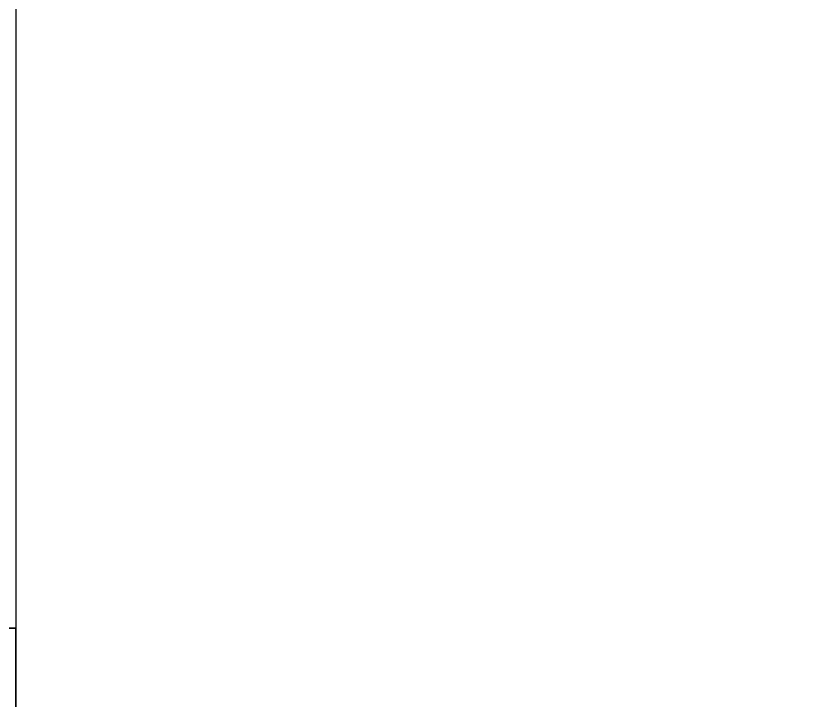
# Model space of a CAD drawing. Header units: millimetres. Extents: x 2258 to 5600, y 711 to 2563.
# Drawn here: x 5011.23 to 5018.96, y 1234.44 to 1241.2 of the extents above; entities that cross this region are included whole.
import ezdxf

# ---------------------------------------------------------------- set-up
doc = ezdxf.new("R2010")
doc.units = ezdxf.units.MM
doc.layers.add('HAT', color=8, linetype='Continuous', lineweight=18)
doc.layers.add('PQI-ST-COLM', color=34, linetype='Continuous', lineweight=40)

msp = doc.modelspace()

# ---------------------------------------------------------------- linework, layer by layer
at = {"layer": 'HAT', "color": 18, "lineweight": 30, "true_color": 0x000000}
msp.add_line((5011.229627383473, 1342.214097147174), (5011.2317303901, 1211.97583753282), dxfattribs=at)
at = {"layer": 'PQI-ST-COLM', "color": 0, "lineweight": 35}
msp.add_lwpolyline([(5003.505307963482, 1204.249443773288), (5003.505307924752, 1235.155015279053), (5011.231730385283, 1235.155015288716), (5011.2317303901, 1211.97583753282), (5034.410879435272, 1211.975837561906), (5034.410879469153, 1204.249443812001), (5003.505307963482, 1204.249443773288)], dxfattribs=at)

doc.saveas('drawing.dxf')
